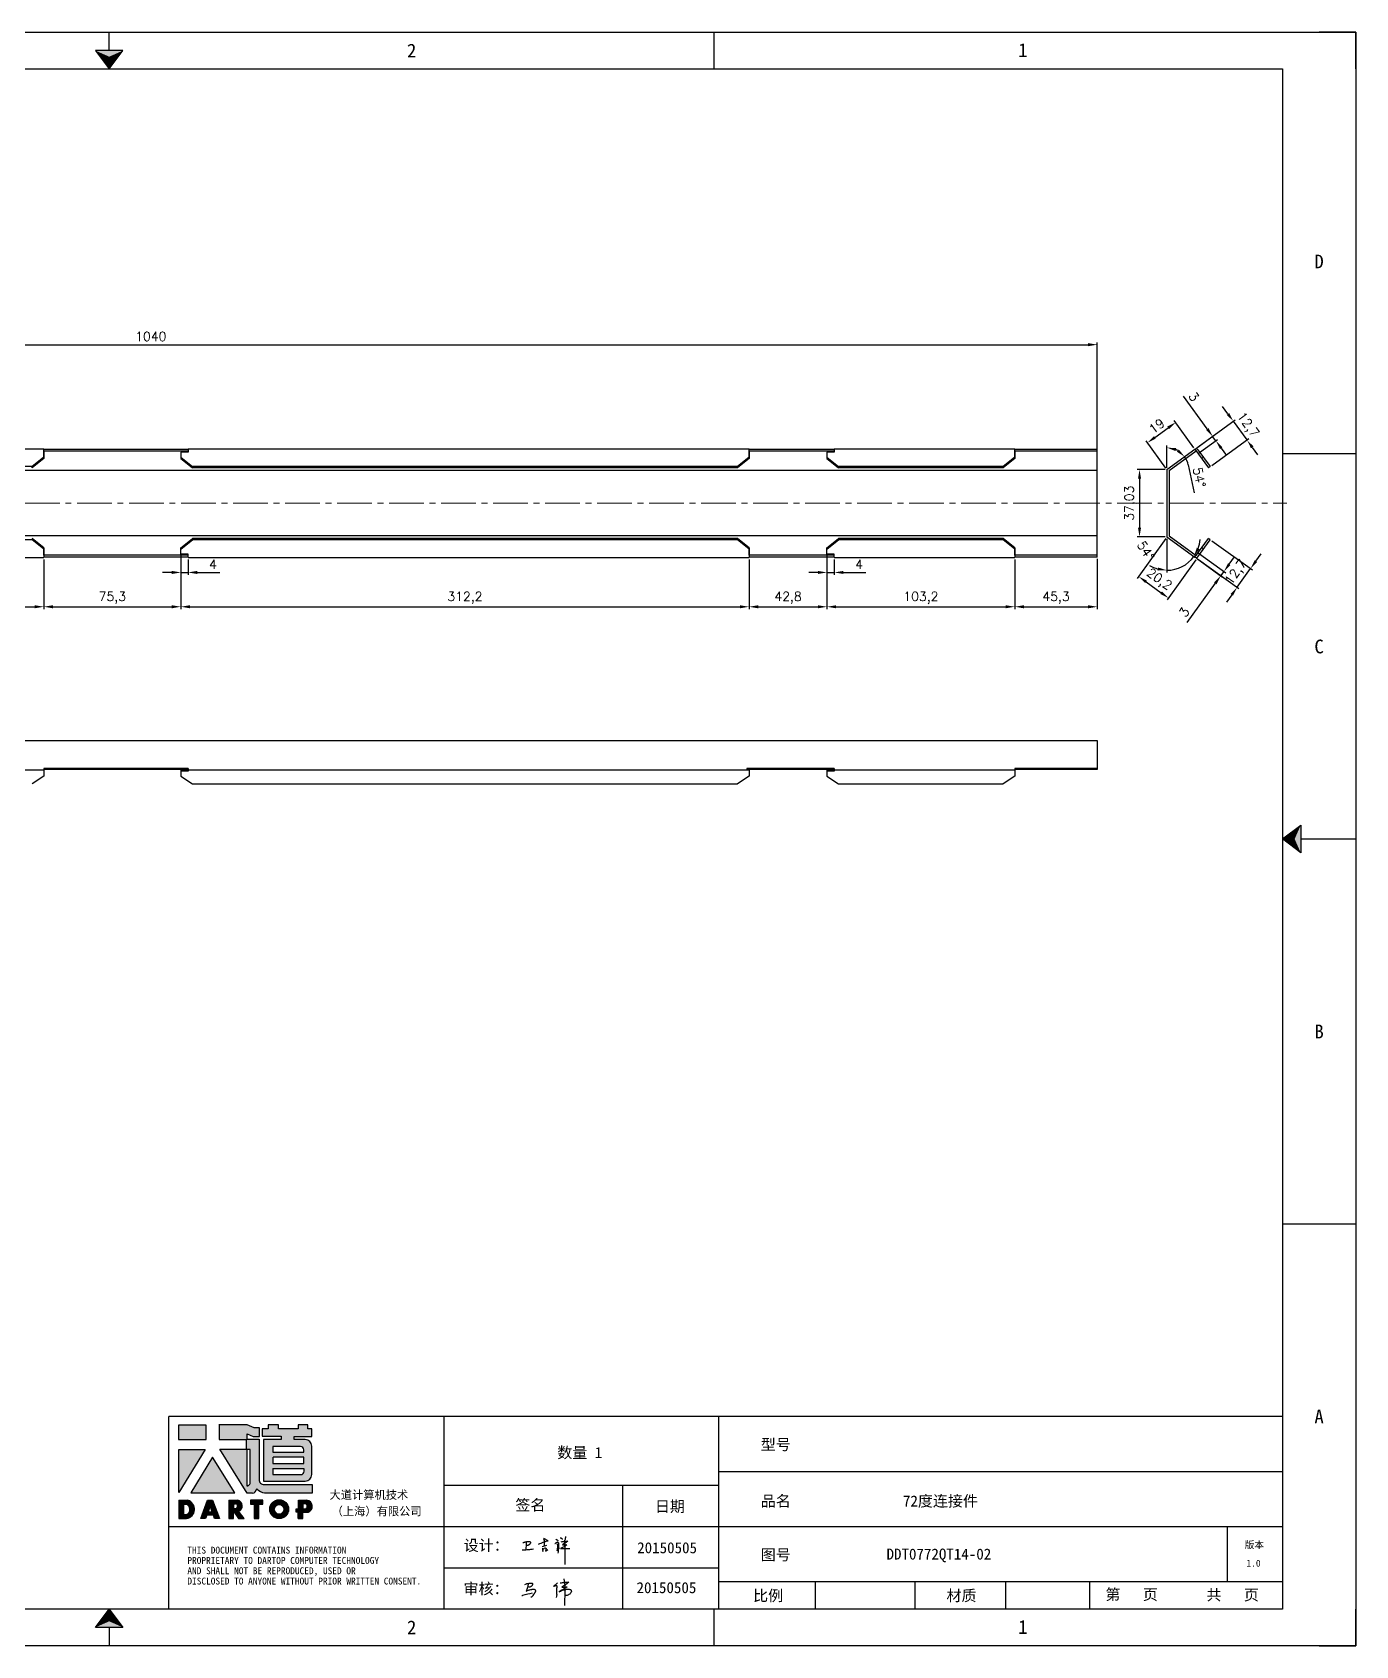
# Model space of a CAD drawing. Header units: millimetres. Extents: x -13830 to 10007, y -16942 to 55335.
# Drawn here: x 2069 to 2796, y 14527 to 15413 of the extents above; entities that cross this region are included whole.
import ezdxf
from ezdxf.enums import TextEntityAlignment as Align

# ---------------------------------------------------------------- set-up
doc = ezdxf.new("R2010")
doc.units = ezdxf.units.MM
doc.linetypes.add('CENTER2', pattern=[28.575, 19.05, -3.175, 3.175, -3.175])
doc.linetypes.add('DOT', pattern=[0.25, 0, -0.25])
doc.layers.add('4', color=7, linetype='Continuous')
doc.layers.add('print', color=30, linetype='Continuous')
doc.layers.add('cen', color=1, linetype='CENTER2', lineweight=9)
doc.layers.add('dim', color=2, linetype='Continuous', lineweight=9)
doc.styles.add('Dartop', font='')
doc.styles.add('hzHT', font='simhei.ttf')
doc.styles.get("Standard").update_dxf_attribs({"font": 'txt', "bigfont": 'gbcbig.shx'})
doc.styles.get('Dartop').set_extended_font_data('FangSong_GB2312')
doc.dimstyles.new('small', dxfattribs={"dimtxt": 5, "dimasz": 5, "dimexe": 1.25, "dimexo": 1, "dimgap": 2, "dimtad": 1, "dimtxsty": 'Standard', "dimcen": 2.5, "dimadec": 0, "dimazin": 0, "dimtfac": 1, "dimtmove": 0, "dimatfit": 3, "dimfxl": 0, "dimarcsym": 0})

# ---------------------------------------------------------------- blocks, each defined once
blk = doc.blocks.new('*U5')
at = {"color": 254, "linetype": 'Continuous', "extrusion": (0, 0, -1)}
for points in [[(-17, 0.333), (-16.812, 0.25), (-17, 0.5)], [(-17, 0.333), (-17, 0.5), (-17.188, 0.25)], [(-17, 0.333), (-17.188, 0.25), (-16.812, 0.25)]]:
    blk.add_solid(points, dxfattribs=at)
blk = doc.blocks.new('*U4')
at = {"color": 254, "linetype": 'Continuous', "extrusion": (0, 0, -1)}
for points in [[(-33.167, 11), (-33, 11), (-33.25, 11.188)], [(-33.167, 11), (-33.25, 11.188), (-33.25, 10.812)], [(-33.167, 11), (-33.25, 10.812), (-33, 11)]]:
    blk.add_solid(points, dxfattribs=at)
blk = doc.blocks.new('*U6')
at = {"color": 254, "linetype": 'Continuous'}
for points in [[(17, 21.667), (17.188, 21.75), (16.812, 21.75)], [(17, 21.667), (16.812, 21.75), (17, 21.5)], [(17, 21.667), (17, 21.5), (17.188, 21.75)]]:
    blk.add_solid(points, dxfattribs=at)
blk = doc.blocks.new('dadao')
for p, q in [((48, 19.2), (44.9, 10.4)), ((44.9, 10.4), (51.2, 10.4)), ((51.2, 10.4), (48, 19.2))]:
    blk.add_line(p, q)
for points in [[(41.8, 121.6), (41.8, 143.7), (-0.4, 143.7), (-0.4, 121.6), (41.8, 121.6)], [(104.8, 122), (104.8, 130.3), (114.1, 126.3), (124.2, 126.3), (124.2, 139.6), (115.9, 139.6), (105.1, 143.9), (61.5, 143.9)], [(61.7, 144), (61.7, 121.3), (103.9, 121.3)], [(113.4, 38.7), (105.1, 38.7), (63, 106.5), (103.9, 106.5), (103.9, 120.9), (103.9, 121.3)], [(109.7, 53.6), (109.7, 106.2), (104.3, 106.2), (104.3, 50.4), (106.6, 50.4)], [(144.6, 94.4), (144.6, 84.8), (192, 84.8), (192, 94.1), (144.9, 94.1)], [(0, 28), (0, 0), (11.8, 0)], [(0.1, 28), (14, 28)], [(76.8, 28.2), (76.8, 0), (84.1, 0), (84.1, 11.1), (91.6, -0.1), (100.3, -0.1), (91.7, 11.1)], [(76.8, 28.2), (90.6, 28.2)], [(120.2, 45), (119.5, 45), (119.5, 44.6)], [(183.7, 0), (183.7, 9.6), (180.6, 9.6), (180.6, 14.9), (183.8, 14.9), (183.8, 28.1), (196.1, 28.1), (196.5, 28.1)], [(7.1, 21.8), (7.1, 6.1), (12, 6.1)], [(7.1, 21.8), (11.4, 21.8)], [(84, 22.7), (84, 15.3), (87.2, 15.3)], [(84, 22.7), (87.3, 22.7)], [(183.7, 0), (190.9, 0), (190.9, 9.6), (198.8, 9.6)], [(194.9, 22.3), (190.8, 22.3), (190.8, 15), (194.4, 15)]]:
    blk.add_lwpolyline(points)
blk.add_lwpolyline([(137.1, 144.2), (137.1, 137.9), (128.3, 137.9), (128.3, 126.5), (157.3, 126.5), (157.3, 121.5), (130.3, 121.5), (130.3, 57.5), (194.4, 57.5, 0.414214), (204.4, 67.5), (204.4, 111.3, 0.414214), (194.4, 121.3), (177.5, 121.3), (177.5, 126.3), (204.7, 126.3), (204.7, 137.7), (198.2, 137.7), (198.2, 143.9), (183.3, 143.9), (183.3, 138), (153, 138), (153, 144.2), (137.1, 144.2)], format="xyb", close=True)
for points in [[(-0.3, 106.2), (40.4, 106.2), (-0.3, 39.7), (-0.3, 106.2)], [(51.7, 94.1), (18.4, 39.3), (86.2, 39.3)], [(43.8, 28.2), (51.8, 28.2), (62.6, -0.1), (55, -0.1), (53.2, 5), (42.9, 5), (41.1, 0), (33.6, 0)], [(110, 28.1), (110, 21.9), (116, 21.9), (116, -0.1), (123.2, -0.1), (123.2, 22), (129.2, 22), (129.2, 28.1), (110, 28.1)]]:
    blk.add_lwpolyline(points, close=True)
for points in [[(104.8, 122), (123.4, 122), (123.4, 60, 0.414214), (131.4, 52), (204.8, 52), (204.8, 39.1), (131.7, 39.1)], [(144.3, 110.8), (144.3, 101.8), (192.3, 101.8), (192.3, 105.5, 0.414214), (187.3, 110.5), (144.3, 110.5)], [(144.6, 77), (144.6, 67.5), (187.6, 67.5, 0.414214), (192.6, 72.5), (192.6, 76.4), (144.6, 76.4)]]:
    blk.add_lwpolyline(points, format="xyb")
for radius in [14.5, 7.44]:
    blk.add_circle((154.2, 14.2), radius)
for centre, radius, start, end in [((99.2, 60.7), 12.6, 305.6399, 325.969), ((9.6, 14.2), 14.4, 278.6604, 72.3203), ((88.6, 19.4), 8.95, 290.6073, 77.2124), ((111.6, 46.7), 8.19, 282.9811, 347.6627), ((136, 61.7), 22.9, 226.7358, 259.3209), ((195.7, 18.6), 9.51, 288.8959, 85.2442), ((8.5, 13.9), 8.49, 294.2143, 69.7177), ((86.4, 19), 3.8, 282.527, 76.7196), ((193.7, 18.7), 3.8, 280.9891, 72.5513)]:
    blk.add_arc(centre, radius, start, end)
blk = doc.blocks.new('h')
for p, q in [((20773.3, -2331.8), (20775.3, -2338.7)), ((20789.1, -2340.9), (20773.5, -2331.9)), ((20775.3, -2338.7), (20775.6, -2351.2)), ((20845.7, -2343.5), (20848.4, -2353)), ((20768.1, -2360.9), (20773, -2359.1)), ((20769.5, -2366.9), (20769.8, -2370.6)), ((20769.8, -2370.6), (20770.9, -2378)), ((20770.9, -2378), (20771.5, -2370.6)), ((20772.4, -2369.3), (20774.9, -2367.8)), ((20773, -2359.1), (20784.1, -2355.2)), ((20775.6, -2351.2), (20775.5, -2357.3)), ((20782.2, -2369.2), (20780, -2377.1)), ((20780, -2377.1), (20788.3, -2371.3)), ((20780.1, -2366.4), (20780.8, -2366.4)), ((20781.9, -2367.4), (20782.2, -2369.2)), ((20848.9, -2370.3), (20847.9, -2424)), ((20848.4, -2353), (20848.9, -2370.3))]:
    blk.add_line(p, q)
for points in [[(20699.1, -2348.2, -0.029745), (20704.6, -2345.4, -0.046842), (20708.4, -2344.2, -0.00919), (20714.3, -2343, -0.018517), (20717.2, -2342.5, -0.037841), (20720.3, -2342.4, -0.039541), (20723.2, -2342.8, -0.149785), (20726, -2344.3, -0.204935), (20726.9, -2346.6, -0.074872), (20726.5, -2348.3, -0.061615), (20725.6, -2350.3, -0.034204), (20723.8, -2352.6, -0.045776), (20722.3, -2354.1, -0.054985), (20720.4, -2355.3, -0.036348), (20717.3, -2356.5, -0.067752), (20715.7, -2356.8, -0.043553), (20713.2, -2356.7)], [(20755, -2351.9, -0.024077), (20759.9, -2350.1, -0.013147), (20768.7, -2346.5, -0.00522), (20775.4, -2344.1, -0.018517), (20777.3, -2343.4, -0.008274), (20786.3, -2341, -0.039541), (20788.3, -2340.8, -0.079216), (20789.4, -2341, -0.204935)], [(20816.8, -2335, -0.053561), (20819.6, -2336.1, -0.075272), (20821.3, -2337.3, -0.005295), (20822.5, -2338.5, -0.009337), (20823.1, -2339.1, -0.026146), (20823.7, -2339.8, -0.016644), (20824.5, -2340.9)], [(20832.1, -2329.2, -0.053561), (20834.9, -2330.3, -0.075272), (20836.7, -2331.5, -0.005295), (20837.8, -2332.6, -0.009337), (20838.5, -2333.3, -0.026146), (20839, -2334, -0.016644), (20839.8, -2335.1)], [(20836, -2343.7, -0.02797), (20842.1, -2342.6, -0.048868), (20845.6, -2342.2, -0.00919), (20851.1, -2341.4, -0.018517), (20853.9, -2341.1, -0.037841), (20856.7, -2341.2, -0.039541), (20859.4, -2341.6, -0.018282), (20840.6, -2354.7, -0.000937)], [(20847.6, -2340.2, 0.021784), (20849.6, -2335.9, 0.028296), (20850.8, -2332.4, 0.008136), (20851.9, -2328.2, 0.028913), (20852.2, -2327, 0.08193), (20852.1, -2325.9, 0.075058), (20851.7, -2324.7, 0.275043)], [(20696.6, -2372.4, 0.002073), (20710.6, -2371.9, 0.016137), (20719.6, -2371.3, 0.008314), (20736.9, -2369.3)], [(20813.5, -2350.1, 0.007348), (20815.9, -2348.7, 0.008421), (20818, -2347.3, 0.009459), (20819.7, -2346.2, -0.016325), (20820.7, -2345.5, -0.173771), (20821.8, -2345.3, -0.085159), (20823.9, -2346, -0.125883), (20826, -2347.9, -0.160659), (20826.6, -2350.1, -0.010447), (20826.5, -2352.3, -0.008247), (20826.2, -2355.1, -0.002698), (20825.3, -2374, 0.001562), (20823.9, -2383.7, 0.016137)]]:
    blk.add_lwpolyline(points, format="xyb")
for points in [[(20711.3, -2343.5), (20711.3, -2343.5), (20711.5, -2355.8), (20710.7, -2368), (20710.6, -2371.9)], [(20821.5, -2350.6), (20822.4, -2359.2), (20822.2, -2364.9), (20821.7, -2369), (20821.3, -2376.3), (20823.6, -2368.5), (20827.2, -2366.3), (20829.5, -2366.3)], [(20840.6, -2354.7), (20850, -2354.7), (20855, -2354.3), (20845.9, -2361.1), (20840.5, -2364), (20833, -2367.5), (20863.2, -2367.4), (20865.9, -2367.3)]]:
    blk.add_lwpolyline(points)
for centre, radius, start, end in [((20773.7, -2371.2), 2.3, 121.9907, 163.6016), ((20787.5, -2406), 40.3, 100.6183, 108.2482), ((20780.8, -2367.6), 1.15, 9.4675, 90)]:
    blk.add_arc(centre, radius, start, end)
blk = doc.blocks.new('*D72')
at = {"layer": 'Defpoints', "color": 0}
for p in [(2697.23, 15198.82), (2707.89, 15184.15), (2692.52, 15172.98)]:
    blk.add_point(p, dxfattribs=at)
at = {"layer": 'dim', "color": 0, "lineweight": -2}
for p, q in [((2685.9, 15190.59), (2693.18, 15195.88)), ((2707.3, 15184.96), (2696.49, 15199.83)), ((2691.93, 15173.79), (2681.12, 15188.66))]:
    blk.add_line(p, q, dxfattribs=at)
at = {"layer": 'dim', "color": 0}
for points in [[(2692.69, 15196.55), (2693.67, 15195.21), (2697.23, 15198.82)], [(2685.41, 15191.26), (2686.39, 15189.92), (2681.86, 15187.65)]]:
    blk.add_solid(points, dxfattribs=at)
at = {"layer": 'dim', "color": 0, "insert": (2686.9, 15196.88), "char_height": 5, "attachment_point": 5, "rotation": 36}
blk.add_mtext('19', dxfattribs=at)
blk = doc.blocks.new('*D73')
at = {"layer": 'Defpoints', "color": 0}
for p in [(2692.52, 15172.98), (2677.47, 15135.95), (2692.52, 15135.95)]:
    blk.add_point(p, dxfattribs=at)
at = {"layer": 'dim', "color": 0, "lineweight": -2}
for p, q in [((2691.52, 15172.98), (2676.22, 15172.98)), ((2677.47, 15167.98), (2677.47, 15140.95)), ((2691.52, 15135.95), (2676.22, 15135.95))]:
    blk.add_line(p, q, dxfattribs=at)
at = {"layer": 'dim', "color": 0}
for points in [[(2676.63, 15167.98), (2678.3, 15167.98), (2677.47, 15172.98)], [(2676.63, 15140.95), (2678.3, 15140.95), (2677.47, 15135.95)]]:
    blk.add_solid(points, dxfattribs=at)
at = {"layer": 'dim', "color": 0, "insert": (2672.55, 15154.47), "char_height": 5, "attachment_point": 5, "rotation": 90}
blk.add_mtext('37,03', dxfattribs=at)
blk = doc.blocks.new('*D74')
at = {"layer": 'Defpoints', "color": 0}
for p in [(2708.86, 15184.85), (2736.47, 15189.21), (2716.32, 15174.58)]:
    blk.add_point(p, dxfattribs=at)
at = {"layer": 'dim', "color": 0, "lineweight": -2}
for p, q in [((2726.06, 15203.53), (2723.12, 15207.58)), ((2709.67, 15185.44), (2730.01, 15200.22)), ((2729, 15199.49), (2736.47, 15189.21)), ((2717.13, 15175.16), (2737.48, 15189.95)), ((2739.41, 15185.17), (2742.35, 15181.12))]:
    blk.add_line(p, q, dxfattribs=at)
at = {"layer": 'dim', "color": 0}
for points in [[(2726.74, 15204.02), (2725.39, 15203.04), (2729, 15199.49)], [(2740.08, 15185.66), (2738.73, 15184.68), (2736.47, 15189.21)]]:
    blk.add_solid(points, dxfattribs=at)
at = {"layer": 'dim', "color": 0, "insert": (2736.71, 15197.24), "char_height": 5, "attachment_point": 5, "rotation": 306}
blk.add_mtext('12,7', dxfattribs=at)
blk = doc.blocks.new('*D75')
at = {"layer": 'Defpoints', "color": 0}
for p in [(2692.59, 15135.94), (2709, 15124.15), (2693.38, 15102.41)]:
    blk.add_point(p, dxfattribs=at)
at = {"layer": 'dim', "color": 0, "lineweight": -2}
for p, q in [((2692.01, 15135.13), (2676.24, 15113.17)), ((2708.42, 15123.34), (2692.65, 15101.39)), ((2681.03, 15111.27), (2689.32, 15105.32))]:
    blk.add_line(p, q, dxfattribs=at)
at = {"layer": 'dim', "color": 0}
for points in [[(2681.52, 15111.95), (2680.55, 15110.6), (2676.97, 15114.19)], [(2689.8, 15106), (2688.83, 15104.65), (2693.38, 15102.41)]]:
    blk.add_solid(points, dxfattribs=at)
at = {"layer": 'dim', "color": 0, "insert": (2688.04, 15112.29), "char_height": 5, "attachment_point": 5, "rotation": 324.30971}
blk.add_mtext('20,2', dxfattribs=at)
blk = doc.blocks.new('*D76')
at = {"layer": 'Defpoints', "color": 0}
for p in [(2716.41, 15134.47), (2709, 15124.15), (2738.49, 15118.61)]:
    blk.add_point(p, dxfattribs=at)
at = {"layer": 'dim', "color": 0, "lineweight": -2}
for p, q in [((2717.22, 15133.88), (2739.5, 15117.88)), ((2709.81, 15123.57), (2732.09, 15107.57)), ((2741.4, 15122.67), (2744.32, 15126.73)), ((2731.08, 15108.29), (2738.49, 15118.61)), ((2728.16, 15104.23), (2725.24, 15100.17))]:
    blk.add_line(p, q, dxfattribs=at)
at = {"layer": 'dim', "color": 0}
for points in [[(2740.73, 15123.16), (2742.08, 15122.18), (2738.49, 15118.61)], [(2727.48, 15104.72), (2728.84, 15103.75), (2731.08, 15108.29)]]:
    blk.add_solid(points, dxfattribs=at)
at = {"layer": 'dim', "color": 0, "insert": (2730.79, 15116.32), "char_height": 5, "attachment_point": 5, "rotation": 54.30971}
blk.add_mtext('12,7', dxfattribs=at)
blk = doc.blocks.new('*D77')
at = {"layer": 'Defpoints', "color": 0}
for p in [(2696.23, 15184.4), (2707.89, 15184.15), (2692.52, 15172.98), (2692.52, 15172.98), (2692.52, 15135.95)]:
    blk.add_point(p, dxfattribs=at)
at = {"layer": 'dim', "color": 0, "lineweight": -2}
for p, q in [((2692.52, 15173.98), (2692.52, 15186.24)), ((2704.26, 15175.47), (2707.51, 15160.14))]:
    blk.add_line(p, q, dxfattribs=at)
for start, end in [(60.03202, 65.96798), (11.96798, 36)]:
    blk.add_arc((2692.52, 15172.98), 12.01, start, end, dxfattribs=at)
at = {"layer": 'dim', "color": 0}
for points in [[(2697.23, 15183.13), (2697.58, 15184.76), (2692.52, 15184.99)], [(2699.07, 15184), (2697.96, 15182.76), (2702.23, 15180.04)]]:
    blk.add_solid(points, dxfattribs=at)
at = {"layer": 'dim', "color": 0, "insert": (2710.29, 15168.74), "char_height": 5, "attachment_point": 5, "rotation": 281.96798}
blk.add_mtext('54°', dxfattribs=at)
blk = doc.blocks.new('*D78')
at = {"layer": 'Defpoints', "color": 0}
for p in [(2692.52, 15172.98), (2692.52, 15135.95), (2692.52, 15135.95), (2703.28, 15121.14), (2707.89, 15124.78)]:
    blk.add_point(p, dxfattribs=at)
at = {"layer": 'dim', "color": 0, "lineweight": -2}
blk.add_line((2692.52, 15134.95), (2692.52, 15116.39), dxfattribs=at)
for start, end in [(339.69614, 355.39228), (270, 324), (238.60772, 254.30386)]:
    blk.add_arc((2692.52, 15135.95), 18.31, start, end, dxfattribs=at)
at = {"layer": 'dim', "color": 0}
for points in [[(2710.42, 15129.21), (2708.95, 15129.99), (2707.33, 15125.19)], [(2687.68, 15119.15), (2687.45, 15117.5), (2692.52, 15117.64)]]:
    blk.add_solid(points, dxfattribs=at)
at = {"layer": 'dim', "color": 0, "insert": (2680.96, 15128.39), "char_height": 5, "attachment_point": 5, "rotation": 303.19488}
blk.add_mtext('54°', dxfattribs=at)
blk = doc.blocks.new('*D79')
at = {"layer": 'Defpoints', "color": 0, "transparency": 16777216}
for p in [(2654.23, 15241.57), (1614.23, 15178.17), (2654.23, 15178.17)]:
    blk.add_point(p, dxfattribs=at)
at = {"layer": 'dim', "color": 0, "lineweight": -2, "transparency": 16777216}
for p, q in [((1614.23, 15179.17), (1614.23, 15242.82)), ((1619.23, 15241.57), (2649.23, 15241.57)), ((2654.23, 15179.17), (2654.23, 15242.82))]:
    blk.add_line(p, q, dxfattribs=at)
at = {"layer": 'dim', "color": 0, "transparency": 16777216}
for points in [[(1619.23, 15242.4), (1619.23, 15240.74), (1614.23, 15241.57)], [(2649.23, 15242.4), (2649.23, 15240.74), (2654.23, 15241.57)]]:
    blk.add_solid(points, dxfattribs=at)
at = {"layer": 'dim', "color": 0, "transparency": 16777216, "insert": (2134.23, 15246.07), "char_height": 5, "attachment_point": 5}
blk.add_mtext('1040', dxfattribs=at)
blk = doc.blocks.new('*D83')
at = {"layer": 'Defpoints', "color": 0}
for p in [(1937.23, 15124.87), (2075.43, 15124.57), (2075.43, 15097.59)]:
    blk.add_point(p, dxfattribs=at)
at = {"layer": 'dim', "color": 0, "lineweight": -2}
for p, q in [((1937.23, 15123.87), (1937.23, 15096.34)), ((2075.43, 15123.57), (2075.43, 15096.34)), ((1942.23, 15097.59), (2070.43, 15097.59))]:
    blk.add_line(p, q, dxfattribs=at)
at = {"layer": 'dim', "color": 0}
for points in [[(1942.23, 15098.42), (1942.23, 15096.75), (1937.23, 15097.59)], [(2070.43, 15098.42), (2070.43, 15096.75), (2075.43, 15097.59)]]:
    blk.add_solid(points, dxfattribs=at)
at = {"layer": 'dim', "color": 0, "insert": (2006.33, 15102.5), "char_height": 5, "attachment_point": 5}
blk.add_mtext('138,2', dxfattribs=at)
blk = doc.blocks.new('*D84')
at = {"layer": 'Defpoints', "color": 0}
for p in [(2075.43, 15124.57), (2150.73, 15124.57), (2150.73, 15097.59)]:
    blk.add_point(p, dxfattribs=at)
at = {"layer": 'dim', "color": 0, "lineweight": -2}
for p, q in [((2075.43, 15123.57), (2075.43, 15096.34)), ((2150.73, 15123.57), (2150.73, 15096.34)), ((2080.43, 15097.59), (2145.73, 15097.59))]:
    blk.add_line(p, q, dxfattribs=at)
at = {"layer": 'dim', "color": 0}
for points in [[(2080.43, 15098.42), (2080.43, 15096.75), (2075.43, 15097.59)], [(2145.73, 15098.42), (2145.73, 15096.75), (2150.73, 15097.59)]]:
    blk.add_solid(points, dxfattribs=at)
at = {"layer": 'dim', "color": 0, "insert": (2113.08, 15102.5), "char_height": 5, "attachment_point": 5}
blk.add_mtext('75,3', dxfattribs=at)
blk = doc.blocks.new('*D85')
at = {"layer": 'Defpoints', "color": 0}
for p in [(2150.73, 15124.57), (2462.93, 15124.57), (2462.93, 15097.59)]:
    blk.add_point(p, dxfattribs=at)
at = {"layer": 'dim', "color": 0, "lineweight": -2}
for p, q in [((2150.73, 15123.57), (2150.73, 15096.34)), ((2462.93, 15123.57), (2462.93, 15096.34)), ((2155.73, 15097.59), (2457.93, 15097.59))]:
    blk.add_line(p, q, dxfattribs=at)
at = {"layer": 'dim', "color": 0}
for points in [[(2155.73, 15098.42), (2155.73, 15096.75), (2150.73, 15097.59)], [(2457.93, 15098.42), (2457.93, 15096.75), (2462.93, 15097.59)]]:
    blk.add_solid(points, dxfattribs=at)
at = {"layer": 'dim', "color": 0, "insert": (2306.83, 15102.5), "char_height": 5, "attachment_point": 5}
blk.add_mtext('312,2', dxfattribs=at)
blk = doc.blocks.new('*D86')
at = {"layer": 'Defpoints', "color": 0}
for p in [(2462.93, 15124.57), (2505.73, 15124.87), (2505.73, 15097.59)]:
    blk.add_point(p, dxfattribs=at)
at = {"layer": 'dim', "color": 0, "lineweight": -2}
for p, q in [((2462.93, 15123.57), (2462.93, 15096.34)), ((2505.73, 15123.87), (2505.73, 15096.34)), ((2467.93, 15097.59), (2500.73, 15097.59))]:
    blk.add_line(p, q, dxfattribs=at)
at = {"layer": 'dim', "color": 0}
for points in [[(2467.93, 15098.42), (2467.93, 15096.75), (2462.93, 15097.59)], [(2500.73, 15098.42), (2500.73, 15096.75), (2505.73, 15097.59)]]:
    blk.add_solid(points, dxfattribs=at)
at = {"layer": 'dim', "color": 0, "insert": (2484.33, 15102.5), "char_height": 5, "attachment_point": 5}
blk.add_mtext('42,8', dxfattribs=at)
blk = doc.blocks.new('*D87')
at = {"layer": 'Defpoints', "color": 0}
for p in [(2505.73, 15124.57), (2608.93, 15124.57), (2608.93, 15097.59)]:
    blk.add_point(p, dxfattribs=at)
at = {"layer": 'dim', "color": 0, "lineweight": -2}
for p, q in [((2505.73, 15123.57), (2505.73, 15096.34)), ((2608.93, 15123.57), (2608.93, 15096.34)), ((2510.73, 15097.59), (2603.93, 15097.59))]:
    blk.add_line(p, q, dxfattribs=at)
at = {"layer": 'dim', "color": 0}
for points in [[(2510.73, 15098.42), (2510.73, 15096.75), (2505.73, 15097.59)], [(2603.93, 15098.42), (2603.93, 15096.75), (2608.93, 15097.59)]]:
    blk.add_solid(points, dxfattribs=at)
at = {"layer": 'dim', "color": 0, "insert": (2557.33, 15102.5), "char_height": 5, "attachment_point": 5}
blk.add_mtext('103,2', dxfattribs=at)
blk = doc.blocks.new('*D88')
at = {"layer": 'Defpoints', "color": 0}
for p in [(2608.93, 15124.57), (2654.23, 15124.87), (2654.23, 15097.59)]:
    blk.add_point(p, dxfattribs=at)
at = {"layer": 'dim', "color": 0, "lineweight": -2}
for p, q in [((2608.93, 15123.57), (2608.93, 15096.34)), ((2654.23, 15123.87), (2654.23, 15096.34)), ((2613.93, 15097.59), (2649.23, 15097.59))]:
    blk.add_line(p, q, dxfattribs=at)
at = {"layer": 'dim', "color": 0}
for points in [[(2613.93, 15098.42), (2613.93, 15096.75), (2608.93, 15097.59)], [(2649.23, 15098.42), (2649.23, 15096.75), (2654.23, 15097.59)]]:
    blk.add_solid(points, dxfattribs=at)
at = {"layer": 'dim', "color": 0, "insert": (2631.58, 15102.5), "char_height": 5, "attachment_point": 5}
blk.add_mtext('45,3', dxfattribs=at)
blk = doc.blocks.new('*D163')
at = {"layer": 'Defpoints', "color": 0}
for p in [(2707.89, 15124.78), (2709.65, 15127.21), (2723.79, 15116.94)]:
    blk.add_point(p, dxfattribs=at)
at = {"layer": 'dim', "color": 0, "lineweight": -2}
for p, q in [((2708.7, 15124.2), (2723.04, 15113.78)), ((2710.46, 15126.62), (2724.8, 15116.2)), ((2726.73, 15120.98), (2729.67, 15125.03)), ((2723.79, 15116.94), (2722.03, 15114.51)), ((2719.09, 15110.47), (2703.49, 15089))]:
    blk.add_line(p, q, dxfattribs=at)
at = {"layer": 'dim', "color": 0}
for points in [[(2726.06, 15121.47), (2727.41, 15120.49), (2723.79, 15116.94)], [(2718.42, 15110.96), (2719.76, 15109.98), (2722.03, 15114.51)]]:
    blk.add_solid(points, dxfattribs=at)
at = {"layer": 'dim', "color": 0, "insert": (2702.01, 15094.61), "char_height": 5, "attachment_point": 5, "rotation": 54}
blk.add_mtext('3', dxfattribs=at)
blk = doc.blocks.new('*D164')
at = {"layer": 'Defpoints', "color": 0}
for p in [(2707.89, 15184.15), (2719.38, 15188.79), (2709.65, 15181.72)]:
    blk.add_point(p, dxfattribs=at)
at = {"layer": 'dim', "color": 0, "lineweight": -2}
for p, q in [((2714.68, 15195.26), (2701.55, 15213.33)), ((2708.7, 15184.73), (2718.63, 15191.95)), ((2710.46, 15182.31), (2720.39, 15189.52)), ((2719.38, 15188.79), (2717.61, 15191.21)), ((2722.32, 15184.74), (2725.26, 15180.7))]:
    blk.add_line(p, q, dxfattribs=at)
at = {"layer": 'dim', "color": 0}
for points in [[(2715.35, 15195.75), (2714, 15194.77), (2717.61, 15191.21)], [(2722.99, 15185.23), (2721.64, 15184.25), (2719.38, 15188.79)]]:
    blk.add_solid(points, dxfattribs=at)
at = {"layer": 'dim', "color": 0, "insert": (2707.34, 15213), "char_height": 5, "attachment_point": 5, "rotation": 306}
blk.add_mtext('3', dxfattribs=at)
blk = doc.blocks.new('*D171')
at = {"layer": 'Defpoints', "color": 0}
for p in [(2150.73, 15126.51), (2154.73, 15124.57), (2154.73, 15116.44)]:
    blk.add_point(p, dxfattribs=at)
at = {"layer": 'dim', "color": 0, "lineweight": -2}
for p, q in [((2150.73, 15125.51), (2150.73, 15115.19)), ((2154.73, 15123.57), (2154.73, 15115.19)), ((2145.73, 15116.44), (2140.73, 15116.44)), ((2150.73, 15116.44), (2154.73, 15116.44)), ((2159.73, 15116.44), (2172.07, 15116.44))]:
    blk.add_line(p, q, dxfattribs=at)
at = {"layer": 'dim', "color": 0}
for points in [[(2145.73, 15117.28), (2145.73, 15115.61), (2150.73, 15116.44)], [(2159.73, 15117.28), (2159.73, 15115.61), (2154.73, 15116.44)]]:
    blk.add_solid(points, dxfattribs=at)
at = {"layer": 'dim', "color": 0, "insert": (2168.4, 15120.94), "char_height": 5, "attachment_point": 5}
blk.add_mtext('4', dxfattribs=at)
blk = doc.blocks.new('*D172')
at = {"layer": 'Defpoints', "color": 0}
for p in [(2505.73, 15126.51), (2509.73, 15124.57), (2509.73, 15116.44)]:
    blk.add_point(p, dxfattribs=at)
at = {"layer": 'dim', "color": 0, "lineweight": -2}
for p, q in [((2505.73, 15125.51), (2505.73, 15115.19)), ((2509.73, 15123.57), (2509.73, 15115.19)), ((2500.73, 15116.44), (2495.73, 15116.44)), ((2505.73, 15116.44), (2509.73, 15116.44)), ((2514.73, 15116.44), (2527.07, 15116.44))]:
    blk.add_line(p, q, dxfattribs=at)
at = {"layer": 'dim', "color": 0}
for points in [[(2500.73, 15117.28), (2500.73, 15115.61), (2505.73, 15116.44)], [(2514.73, 15117.28), (2514.73, 15115.61), (2509.73, 15116.44)]]:
    blk.add_solid(points, dxfattribs=at)
at = {"layer": 'dim', "color": 0, "insert": (2523.4, 15120.94), "char_height": 5, "attachment_point": 5}
blk.add_mtext('4', dxfattribs=at)

msp = doc.modelspace()

# ---------------------------------------------------------------- hatches: boundary and pattern name
for points in [[(2164.58, 14648.067), (2149.513, 14648.067), (2149.513, 14640.195), (2164.58, 14640.195)], [(2164.095, 14634.687), (2149.553, 14634.687), (2149.553, 14610.944)], [(2168.126, 14630.379), (2156.238, 14610.786), (2180.444, 14610.786)], [(2195.814, 14606.777), (2188.935, 14606.777), (2188.935, 14604.595), (2191.081, 14604.595), (2191.081, 14596.73), (2193.651, 14596.73), (2193.651, 14604.6), (2195.814, 14604.6)]]:
    msp.add_hatch(color=0).paths.add_polyline_path(points)
h = msp.add_hatch(color=0)
h.paths.add_polyline_path([(2187.097, 14643.283), (2190.422, 14641.846), (2194.018, 14641.846), (2194.018, 14646.605), (2191.052, 14646.605), (2187.187, 14648.131), (2171.7, 14648.131), (2171.7, 14640.084), (2186.768, 14640.084), (2186.768, 14639.921), (2186.768, 14634.777), (2172.156, 14634.777), (2187.186, 14610.589), (2190.162, 14610.589, 0.2793748), (2192.335, 14612.702), (2192.335, 14612.814), (2192.597, 14612.814, 0.1431454), (2196.695, 14610.728), (2222.811, 14610.728), (2222.811, 14615.316), (2196.583, 14615.316, -0.4142136), (2193.727, 14618.173), (2193.727, 14640.338), (2187.097, 14640.338)])
h.paths.add_polyline_path([(2186.92, 14634.675), (2188.835, 14634.674), (2188.835, 14615.901, -0.0889357), (2187.725, 14614.76), (2186.914, 14614.76)], flags=16)
h = msp.add_hatch(color=0)
h.paths.add_polyline_path([(2222.766, 14645.939), (2220.443, 14645.939), (2220.443, 14648.149), (2215.131, 14648.149), (2215.131, 14646.049), (2204.288, 14646.049), (2204.288, 14648.26), (2198.608, 14648.26), (2198.608, 14646.008), (2195.47, 14646.008), (2195.47, 14641.933), (2205.826, 14641.933), (2205.826, 14640.131), (2196.176, 14640.131), (2196.176, 14617.311), (2219.085, 14617.311, 0.4142136), (2222.656, 14620.882), (2222.656, 14636.509, 0.4142136), (2219.085, 14640.08), (2213.029, 14640.08), (2213.029, 14641.849), (2222.766, 14641.849)])
h.paths.add_polyline_path([(2216.555, 14636.212, -0.4142136), (2218.34, 14634.426), (2218.34, 14633.117), (2201.189, 14633.117), (2201.189, 14636.212)], flags=16)
h.paths.add_polyline_path([(2218.229, 14630.354), (2218.229, 14627.038), (2201.3, 14627.038), (2201.3, 14630.354)], flags=16)
h.paths.add_polyline_path([(2218.451, 14624.053), (2218.451, 14622.633, -0.4142136), (2216.665, 14620.848), (2201.3, 14620.848), (2201.3, 14624.053)], flags=16)
h = msp.add_hatch(color=0)
h.paths.add_polyline_path([(2199.554, 14601.816, 1), (2209.897, 14601.816, 1)])
h.paths.add_polyline_path([(2207.382, 14601.816, -1), (2202.068, 14601.816, -1)], flags=16)
h = msp.add_hatch(color=0)
h.paths.add_polyline_path([(2154.649, 14606.741), (2149.66, 14606.741), (2149.66, 14596.76), (2153.861, 14596.76, 0.7930159)])
h.paths.add_polyline_path([(2153.935, 14598.946), (2152.191, 14598.946), (2152.191, 14604.555), (2153.743, 14604.555, -0.6713609)], flags=16)
h = msp.add_hatch(color=0)
h.paths.add_polyline_path([(2168.163, 14606.823), (2165.316, 14606.823), (2161.655, 14596.749), (2164.352, 14596.749), (2164.986, 14598.535), (2168.64, 14598.535), (2169.288, 14596.728), (2172.007, 14596.728)])
h.paths.add_polyline_path([(2167.942, 14600.459), (2165.678, 14600.459), (2166.789, 14603.625)], flags=16)
h = msp.add_hatch(color=0)
h.paths.add_polyline_path([(2182.003, 14606.816), (2177.096, 14606.816), (2177.096, 14596.744), (2179.689, 14596.744), (2179.689, 14600.737), (2182.354, 14596.708), (2185.487, 14596.708), (2182.42, 14600.712, 0.7440549)])
h.paths.add_polyline_path([(2179.665, 14602.228), (2179.665, 14604.873), (2180.824, 14604.873, -0.796809), (2180.807, 14602.228)], flags=16)
h = msp.add_hatch(color=0)
h.paths.add_polyline_path([(2219.818, 14606.793), (2219.669, 14606.793), (2215.295, 14606.793), (2215.295, 14602.092), (2214.134, 14602.092), (2214.134, 14600.183), (2215.276, 14600.183), (2215.276, 14596.761), (2217.83, 14596.761), (2217.83, 14600.197), (2220.636, 14600.197, 0.8123038)])
h.paths.add_polyline_path([(2217.792, 14602.105), (2217.792, 14604.734), (2219.245, 14604.734, -0.7782134), (2219.097, 14602.105)], flags=16)

# ---------------------------------------------------------------- linework, layer by layer
at = {"color": 0, "linetype": 'DOT'}
for p, q in [((1516.532, 15413.182), (2776.118, 15413.182)), ((2796.262, 15393.038), (2796.262, 14546.989)), ((2776.118, 14526.845), (1516.532, 14526.845))]:
    msp.add_line(p, q, dxfattribs=at)
at = {"color": 0}
for p, q in [((2111.365, 15403.11), (2111.365, 15413.182)), ((2443.741, 15393.038), (2443.741, 15413.182)), ((2796.262, 15413.182), (2776.118, 15413.182)), ((2796.262, 15393.038), (2796.262, 15413.182)), ((1556.82, 15393.038), (2755.974, 15393.038)), ((2755.974, 15393.038), (2755.974, 14546.989)), ((2796.262, 15181.526), (2755.974, 15181.526)), ((2766.046, 14970.014), (2796.262, 14970.014)), ((2796.262, 14758.502), (2755.974, 14758.502)), ((2755.974, 14652.745), (2144.099, 14652.745)), ((2144.099, 14546.989), (2144.099, 14652.745)), ((2295.179, 14652.745), (2295.179, 14546.989)), ((2446.259, 14546.989), (2446.259, 14652.745)), ((2446.259, 14622.529), (2755.974, 14622.529)), ((2295.179, 14614.975), (2446.259, 14614.975)), ((2393.381, 14614.975), (2393.381, 14546.989)), ((2144.099, 14592.313), (2295.179, 14592.313)), ((2295.179, 14592.313), (2755.974, 14592.313)), ((2725.758, 14562.097), (2725.758, 14592.313)), ((2295.179, 14569.651), (2446.259, 14569.651)), ((2446.259, 14562.097), (2755.974, 14562.097)), ((2499.413, 14546.989), (2499.413, 14562.097)), ((2554.192, 14546.989), (2554.192, 14562.097)), ((2603.99, 14546.989), (2603.99, 14562.097)), ((2650.218, 14546.989), (2650.218, 14562.097)), ((2755.974, 14546.989), (1556.82, 14546.989)), ((2443.741, 14526.845), (2443.741, 14546.989)), ((2796.262, 14526.845), (2796.262, 14546.989)), ((2111.365, 14536.917), (2111.365, 14526.845)), ((2776.118, 14526.845), (2796.262, 14526.845))]:
    msp.add_line(p, q, dxfattribs=at)
for p, q in [((1941.233, 15184.361), (2075.433, 15184.361)), ((2075.433, 15179.009), (2075.433, 15184.361)), ((2154.733, 15184.061), (2075.433, 15184.061)), ((2154.733, 15183.021), (2075.433, 15183.021)), ((2075.433, 15183.021), (2075.433, 15179.009)), ((2154.733, 15184.361), (2462.933, 15184.361)), ((2154.733, 15184.361), (2154.733, 15182.425)), ((2462.933, 15179.009), (2462.933, 15184.361)), ((2509.733, 15184.061), (2462.933, 15184.061)), ((2509.733, 15183.021), (2462.933, 15183.021)), ((2462.933, 15183.021), (2462.933, 15179.009)), ((2509.733, 15184.361), (2608.933, 15184.361)), ((2509.733, 15184.361), (2509.733, 15182.425)), ((2608.933, 15179.009), (2608.933, 15184.361)), ((2654.233, 15184.061), (2608.933, 15184.061)), ((2654.233, 15183.021), (2608.933, 15183.021)), ((2608.933, 15183.021), (2608.933, 15179.009)), ((2654.233, 15124.87), (2654.233, 15183.021)), ((2692.517, 15172.978), (2707.888, 15184.146)), ((2693.717, 15172.367), (2708.594, 15183.175)), ((2707.888, 15184.146), (2715.353, 15173.872)), ((2709.564, 15183.881), (2716.324, 15174.577)), ((2069.083, 15174.577), (1943.583, 15174.577)), ((2075.433, 15179.714), (2069.083, 15174.577)), ((2075.433, 15179.009), (2069.083, 15173.872)), ((2069.083, 15173.872), (2069.083, 15174.577)), ((2150.733, 15182.425), (2150.733, 15179.009)), ((2154.733, 15182.425), (2150.733, 15182.425)), ((2150.733, 15179.714), (2157.083, 15174.575)), ((2150.733, 15179.009), (2157.083, 15173.872)), ((2456.583, 15174.577), (2157.083, 15174.575)), ((2157.083, 15173.872), (2157.083, 15174.575)), ((2462.933, 15179.714), (2456.583, 15174.577)), ((2462.933, 15179.009), (2456.583, 15173.872)), ((2456.583, 15173.872), (2456.583, 15174.577)), ((2505.733, 15182.425), (2505.733, 15179.009)), ((2509.733, 15182.425), (2505.733, 15182.425)), ((2505.733, 15179.714), (2512.083, 15174.577)), ((2505.733, 15179.009), (2512.083, 15173.872)), ((2602.583, 15174.577), (2512.083, 15174.577)), ((2512.083, 15173.872), (2512.083, 15174.577)), ((2608.933, 15179.714), (2602.583, 15174.577)), ((2608.933, 15179.009), (2602.583, 15173.872)), ((2602.583, 15173.872), (2602.583, 15174.577)), ((2709.652, 15181.719), (2710.622, 15182.425)), ((2712.592, 15179.714), (2711.621, 15179.009)), ((2716.324, 15174.577), (2715.353, 15173.872)), ((2654.233, 15172.367), (1614.233, 15172.367)), ((2456.583, 15173.872), (2157.083, 15173.872)), ((2602.583, 15173.872), (2512.083, 15173.872)), ((2692.517, 15172.978), (2692.517, 15135.953)), ((2693.717, 15172.367), (2693.717, 15136.564)), ((2654.233, 15136.564), (1614.233, 15136.564)), ((2069.083, 15134.354), (1943.583, 15134.354)), ((2075.433, 15129.922), (2069.083, 15135.059)), ((2069.083, 15135.059), (2069.083, 15134.354)), ((2075.433, 15129.217), (2069.083, 15134.354)), ((2075.433, 15129.922), (2075.433, 15124.57)), ((2075.433, 15125.909), (2075.433, 15129.922)), ((2150.733, 15129.922), (2157.083, 15135.059)), ((2150.733, 15129.217), (2157.083, 15134.356)), ((2150.733, 15126.506), (2150.733, 15129.922)), ((2456.583, 15135.059), (2157.083, 15135.059)), ((2157.083, 15135.059), (2157.083, 15134.356)), ((2456.583, 15134.354), (2157.083, 15134.356)), ((2462.933, 15129.922), (2456.583, 15135.059)), ((2456.583, 15135.059), (2456.583, 15134.354)), ((2462.933, 15129.217), (2456.583, 15134.354)), ((2462.933, 15129.922), (2462.933, 15124.57)), ((2462.933, 15125.909), (2462.933, 15129.922)), ((2505.733, 15129.922), (2512.083, 15135.059)), ((2505.733, 15129.217), (2512.083, 15134.354)), ((2505.733, 15126.506), (2505.733, 15129.922)), ((2602.583, 15135.059), (2512.083, 15135.059)), ((2512.083, 15135.059), (2512.083, 15134.354)), ((2602.583, 15134.354), (2512.083, 15134.354)), ((2608.933, 15129.922), (2602.583, 15135.059)), ((2602.583, 15135.059), (2602.583, 15134.354)), ((2608.933, 15129.217), (2602.583, 15134.354)), ((2608.933, 15129.922), (2608.933, 15124.57)), ((2608.933, 15125.909), (2608.933, 15129.922)), ((2692.517, 15135.953), (2707.888, 15124.785)), ((2693.717, 15136.564), (2708.594, 15125.755)), ((2707.888, 15124.785), (2715.353, 15135.059)), ((2709.564, 15125.05), (2716.324, 15134.354)), ((2712.592, 15129.217), (2711.621, 15129.922)), ((2716.324, 15134.354), (2715.353, 15135.059)), ((1941.233, 15124.57), (2075.433, 15124.57)), ((2154.733, 15125.909), (2075.433, 15125.909)), ((2154.733, 15124.87), (2075.433, 15124.87)), ((2154.733, 15126.506), (2150.733, 15126.506)), ((2154.733, 15124.57), (2154.733, 15126.506)), ((2154.733, 15124.57), (2462.933, 15124.57)), ((2509.733, 15125.909), (2462.933, 15125.909)), ((2509.733, 15124.87), (2462.933, 15124.87)), ((2509.733, 15126.506), (2505.733, 15126.506)), ((2509.733, 15124.57), (2509.733, 15126.506)), ((2509.733, 15124.57), (2608.933, 15124.57)), ((2654.233, 15125.909), (2608.933, 15125.909)), ((2654.233, 15124.87), (2608.933, 15124.87)), ((2709.652, 15127.212), (2710.622, 15126.506)), ((1614.233, 15024.083), (2654.233, 15024.083)), ((2654.233, 15024.083), (2654.233, 15008.129)), ((2075.433, 15007.819), (1937.233, 15007.819)), ((2150.733, 15008.729), (2075.433, 15008.729)), ((2075.433, 15008.729), (2075.433, 15004.515)), ((2150.733, 15008.129), (2075.433, 15008.129)), ((2154.733, 15008.729), (2106.733, 15008.729)), ((2154.733, 15008.129), (2106.733, 15008.129)), ((2150.733, 15008.729), (2150.733, 15004.515)), ((2462.933, 15007.819), (2150.733, 15007.819)), ((2154.733, 15007.219), (2150.733, 15007.219)), ((2154.733, 15008.729), (2154.733, 15007.219)), ((2509.733, 15008.729), (2461.733, 15008.729)), ((2461.733, 15008.729), (2461.733, 15008.129)), ((2509.733, 15008.129), (2461.733, 15008.129)), ((2505.733, 15008.729), (2462.933, 15008.729)), ((2462.933, 15008.729), (2462.933, 15004.515)), ((2505.733, 15008.129), (2462.933, 15008.129)), ((2505.733, 15008.729), (2505.733, 15004.515)), ((2608.933, 15007.819), (2505.733, 15007.819)), ((2509.733, 15007.219), (2505.733, 15007.219)), ((2509.733, 15008.729), (2509.733, 15007.219)), ((2654.233, 15008.729), (2608.933, 15008.729)), ((2608.933, 15008.729), (2608.933, 15004.515)), ((2654.233, 15008.129), (2608.933, 15008.129)), ((2075.433, 15004.515), (2069.083, 15000.243)), ((2150.733, 15004.515), (2157.083, 15000.243)), ((2157.083, 15000.243), (2456.583, 15000.243)), ((2462.933, 15004.515), (2456.583, 15000.243)), ((2505.733, 15004.515), (2512.083, 15000.243)), ((2512.083, 15000.243), (2602.583, 15000.243)), ((2608.933, 15004.515), (2602.583, 15000.243)), ((2361.198, 14563.574), (2361.632, 14559.954)), ((2360.062, 14557.322), (2358.577, 14556.519)), ((2361.13, 14557.893), (2360.062, 14557.322)), ((2360.123, 14559.095), (2362.01, 14559.095)), ((2363.017, 14559.186), (2361.13, 14557.893)), ((2361.702, 14557.28), (2361.542, 14548.961)), ((2361.632, 14559.954), (2361.702, 14557.28)), ((2362.01, 14559.095), (2363.017, 14559.186))]:
    msp.add_line(p, q)
for points in [[(2111.365, 15393.038), (2118.919, 15403.11), (2103.811, 15403.11), (2111.365, 15393.038)], [(2755.974, 14970.014), (2766.046, 14977.568), (2766.046, 14962.46), (2755.974, 14970.014)], [(2111.365, 14546.989), (2118.919, 14536.917), (2103.811, 14536.917), (2111.365, 14546.989)]]:
    msp.add_lwpolyline(points, close=True, dxfattribs=at)
for points in [[(2339.711, 14560.401, -0.029745), (2340.574, 14560.833, -0.0468422), (2341.159, 14561.022, -0.0091902), (2342.071, 14561.206, -0.0185172), (2342.529, 14561.272, -0.0378406), (2343.001, 14561.287, -0.0395413), (2343.449, 14561.231, -0.1497852), (2343.888, 14560.992, -0.2049352), (2344.022, 14560.645, -0.0748717), (2343.971, 14560.372, -0.0616146), (2343.822, 14560.069, -0.0342039), (2343.552, 14559.712, -0.0457759), (2343.31, 14559.481, -0.054985), (2343.017, 14559.297, -0.0363479), (2342.533, 14559.104, -0.0677521), (2342.29, 14559.062, -0.0435534), (2341.908, 14559.082)], [(2358.577, 14556.519, -0.029745), (2359.925, 14557.194, -0.0468422), (2360.837, 14557.488, -0.0091902), (2362.26, 14557.775, -0.0185172), (2362.974, 14557.879, -0.0378406), (2363.71, 14557.902, -0.0395413), (2364.41, 14557.815, -0.1497852), (2365.093, 14557.442, -0.2049352), (2365.303, 14556.901, -0.0748717), (2365.223, 14556.474, -0.0616146), (2364.991, 14556.001, -0.0342039), (2364.569, 14555.445, -0.0457759), (2364.192, 14555.084, -0.054985), (2363.736, 14554.797, -0.0363479), (2362.98, 14554.497, -0.0677521), (2362.601, 14554.431, -0.0435534), (2362.006, 14554.462)], [(2359.196, 14561.322, -0.0279703), (2360.417, 14561.547, -0.0488679), (2361.124, 14561.622, -0.0091902), (2362.236, 14561.787, -0.0185172), (2362.792, 14561.838, -0.0378406), (2363.363, 14561.826, -0.0395413), (2363.9, 14561.731, -0.0182819), (2360.123, 14559.095, -0.0009369)]]:
    msp.add_lwpolyline(points, format="xyb")
msp.add_lwpolyline([(2341.614, 14561.118), (2341.614, 14561.118), (2341.326, 14559.348), (2340.85, 14557.684), (2340.54, 14556.662)])
for centre, radius, start, end in [((2708.594, 15183.175), 1.2, 36, 126), ((2708.483, 15182.477), 0.5, 36, 126), ((2708.594, 15125.755), 1.2, 234, 324), ((2708.483, 15126.454), 0.5, 234, 324), ((2337.501, 14557.59), 3.193, 281.076982, 291.212632), ((2267.3, 14842.542), 296.638, 283.91895, 284.971512), ((2345.418, 14548.218), 9.752, 113.202449, 120.017497), ((2343.129, 14553.558), 3.943, 102.47486, 113.202449), ((2348.842, 14527.735), 30.39, 100.36867, 102.47486), ((2342.494, 14556.095), 2.515, 283.816254, 294.030509), ((2344.721, 14550.261), 7.49, 96.125337, 100.36867), ((2343.031, 14554.851), 1.16, 294.836428, 309.901134), ((2327.566, 14569.119), 22.192, 316.919563, 320.58866), ((2344.322, 14553.98), 3.75, 87.457037, 96.125337), ((2344.336, 14554.294), 3.435, 78.399567, 87.457037), ((2340.142, 14558.339), 5.643, 324.094808, 331.378357), ((2344.821, 14556.658), 1.022, 44.324655, 78.399567), ((2344.521, 14556.124), 0.754, 319.573073, 337.48549), ((2342.445, 14557.784), 3.388, 324.910666, 333.348429), ((2344.093, 14557.168), 1.65, 326.76781, 340.871018), ((2345.146, 14556.976), 0.567, 357.998393, 44.324655), ((2344.592, 14556.995), 1.122, 340.871018, 357.998393), ((2348.133, 14572.384), 14.915, 299.265464, 300.9495), ((2381.923, 14447.359), 115.167, 102.46592, 103.2053), ((2303.441, 14615.029), 76.257, 313.366132, 315.296084), ((2597.924, 14518.562), 243.4, 171.410173, 171.768083), ((2357.075, 14559.323), 0.488, 52.375745, 91.291159), ((1928.179, 14573.157), 429.463, 357.565664, 358.057278), ((2356.908, 14559.399), 0.559, 357.196828, 33.705179), ((2344.33, 14560.223), 13.166, 352.912546, 354.802684), ((2349.269, 14559.773), 8.207, 354.802684, 357.196828)]:
    msp.add_arc(centre, radius, start, end)
at = {"layer": 'cen'}
msp.add_line((1607.942, 15154.465), (2758.449, 15154.465), dxfattribs=at)
at = {"layer": 'print'}
msp.add_lwpolyline([(1516.532, 15413.182), (2796.262, 15413.182), (2796.262, 14526.845), (1516.532, 14526.845)], close=True, dxfattribs=at)

# ---------------------------------------------------------------- block references
at = {"color": 0, "linetype": 'Continuous', "xscale": 40.28805309813855, "yscale": 40.28805309813855, "zscale": 40.28805309813855}
for name in ['*U6', '*U4', '*U5']:
    msp.add_blockref(name, (1426.468, 14526.845), dxfattribs=at)
at = {"color": 0}
for name, p, xscale, yscale, zscale in [('dadao', (2149.66, 14596.76), 0.3570986524328962, 0.3570986524328962, 0.3570986524328962), ('h', (-868.731, 14947.113), 0.1549482039698633, 0.1549482039698633, 0.1549482039698633)]:
    msp.add_blockref(name, p, dxfattribs=dict(at, xscale=xscale, yscale=yscale, zscale=zscale))

# ---------------------------------------------------------------- texts
for s, height, style, p in [('2', 7.554, 'Dartop', (2277.553, 15403.11)), ('1', 7.554, 'Dartop', (2613.373, 15403.35)), ('D', 7.554, 'Dartop', (2776.118, 15287.282)), ('C', 7.554, 'Dartop', (2776.118, 15075.77)), ('B', 7.554, 'Dartop', (2776.118, 14864.258)), ('A', 7.554, 'Dartop', (2776.118, 14652.745)), ('数量 1', 6.0432, 'hzHT', (2369.907, 14632.936)), ('型号', 6.0432, 'hzHT', (2477.613, 14637.374)), ('签名', 6.0432, 'hzHT', (2342.761, 14604.136)), ('日期', 6.0432, 'hzHT', (2419.442, 14603.393)), ('品名', 6.0432, 'hzHT', (2477.613, 14606.35)), ('72度连接件', 6.0432, 'hzHT', (2568.074, 14606.35)), ('20150505', 6.0432, 'hzHT', (2417.891, 14580.673)), ('图号', 6.0432, 'hzHT', (2477.613, 14576.812)), ('DDT0772QT14-02', 6.04321, 'hzHT', (2567.23, 14577.206)), ('版本', 3.777, 'hzHT', (2740.575, 14582.286)), ('1.0', 3.777, 'Dartop', (2740.12, 14572.192)), ('20150505', 6.0432, 'hzHT', (2417.531, 14558.745)), ('比例', 6.0432, 'hzHT', (2473.399, 14554.386)), ('材质', 6.0432, 'hzHT', (2579.649, 14554.386)), ('第   页', 6.0432, 'hzHT', (2673.133, 14555.013)), ('共   页', 6.0432, 'hzHT', (2728.645, 14554.793)), ('2', 7.554, 'Dartop', (2277.553, 14536.917)), ('1', 7.554, 'Dartop', (2613.373, 14537.157))]:
    msp.add_text(s, height=height, dxfattribs=dict(at, style=style)).set_placement(p, align=Align.MIDDLE_CENTER)
at = {"color": 0, "style": 'hzHT'}
for s, height, p in [('THIS DOCUMENT CONTAINS INFORMATION', 3.777, (2154.296, 14577.47)), ('设计：', 6.0432, (2306.152, 14578.958)), ('PROPRIETARY TO DARTOP COMPUTER TECHNOLOGY', 3.777, (2154.296, 14571.805)), ('AND SHALL NOT BE REPRODUCED, USED OR', 3.777, (2154.296, 14566.139)), ('DISCLOSED TO ANYONE WITHOUT PRIOR WRITTEN CONSENT.', 3.777, (2154.296, 14560.474)), ('审核：', 6.0432, (2306.062, 14555.161))]:
    msp.add_text(s, height=height, dxfattribs=at).set_placement(p)
at = {"layer": '4', "color": 0, "style": 'hzHT'}
for s, p in [('大道计算机技术', (2232.415, 14607.47)), ('（上海）有限公司', (2233.555, 14598.436))]:
    msp.add_text(s, height=4.5324, dxfattribs=at).set_placement(p)

# ---------------------------------------------------------------- dimensions: what is measured, and where the dimension line sits
at = {"layer": 'dim'}
for base, p1, p2, picture, middle in [((2654.233, 15241.569), (1614.233, 15178.165), (2654.233, 15178.165), '*D79', (2134.233, 15246.069)), ((2075.433, 15097.586), (1937.233, 15124.87), (2075.433, 15124.57), '*D83', (2006.333, 15102.503)), ((2150.733, 15097.586), (2075.433, 15124.57), (2150.733, 15124.57), '*D84', (2113.083, 15102.503)), ((2154.733, 15116.445), (2150.733, 15126.506), (2154.733, 15124.57), '*D171', (2168.4, 15120.945)), ((2462.933, 15097.586), (2150.733, 15124.57), (2462.933, 15124.57), '*D85', (2306.833, 15102.503)), ((2505.733, 15097.586), (2462.933, 15124.57), (2505.733, 15124.87), '*D86', (2484.333, 15102.503)), ((2509.733, 15116.445), (2505.733, 15126.506), (2509.733, 15124.57), '*D172', (2523.4, 15120.945)), ((2608.933, 15097.586), (2505.733, 15124.57), (2608.933, 15124.57), '*D87', (2557.333, 15102.503)), ((2654.233, 15097.586), (2608.933, 15124.57), (2654.233, 15124.87), '*D88', (2631.583, 15102.503))]:
    dim = msp.add_linear_dim(base=base, p1=p1, p2=p2, dimstyle='small', override={"dimpost": '\\X'}, dxfattribs=at)
    dim.commit()
    dim.dimension.update_dxf_attribs({"geometry": picture, "text_midpoint": middle})
for base, p1, p2, angle, picture, middle in [((2719.377, 15188.785), (2707.888, 15184.146), (2709.652, 15181.719), 306, '*D164', (2703.703, 15210.359)), ((2697.228, 15198.819), (2692.517, 15172.978), (2707.888, 15184.146), 36, '*D72', (2689.542, 15193.235)), ((2736.467, 15189.212), (2708.859, 15184.852), (2716.324, 15174.577), 306, '*D74', (2732.735, 15194.349)), ((2677.466, 15135.9526), (2692.5169, 15172.9783), (2692.5169, 15135.9526), 270, '*D73', (2677.466, 15154.4654)), ((2693.376, 15102.405), (2692.593, 15135.938), (2708.999, 15124.154), 324.309706, '*D75', (2685.173, 15108.297)), ((2738.486, 15118.609), (2708.999, 15124.154), (2716.408, 15134.468), 54.309706, '*D76', (2734.782, 15113.452)), ((2723.793, 15116.938), (2707.888, 15124.785), (2709.652, 15127.212), 54, '*D163', (2705.647, 15091.962))]:
    dim = msp.add_linear_dim(base=base, p1=p1, p2=p2, angle=angle, dimstyle='small', override={"dimpost": '\\X'}, dxfattribs=at)
    dim.commit()
    dim.dimension.update_dxf_attribs({"geometry": picture, "text_midpoint": middle, "dimtype": 161})
dim = msp.add_angular_dim_2l(base=(2696.228, 15184.399), line1=((2692.517, 15172.978), (2707.888, 15184.146)), line2=((2692.517, 15172.978), (2692.517, 15135.953)), dimstyle='small', override={"dimpost": '\\X'}, dxfattribs=at)
dim.commit()
dim.dimension.update_dxf_attribs({"geometry": '*D77', "text_midpoint": (2710.291, 15168.739)})
dim = msp.add_angular_dim_2l(base=(2703.279, 15121.14), line1=((2692.517, 15135.953), (2707.888, 15124.785)), line2=((2692.517, 15172.978), (2692.517, 15135.953)), dimstyle='small', override={"dimpost": '\\X'}, dxfattribs=at)
dim.commit()
dim.dimension.update_dxf_attribs({"geometry": '*D78', "text_midpoint": (2677.196, 15125.929), "dimtype": 162})

doc.saveas('drawing.dxf')
